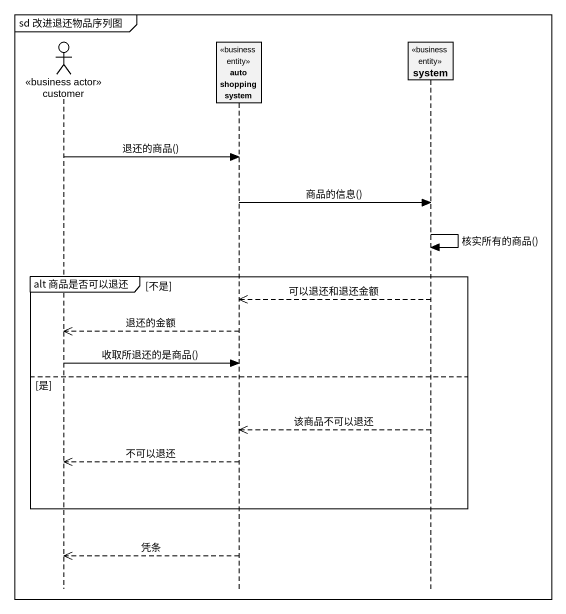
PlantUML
@startuml
mainframe sd 改进退还物品序列图
hide footbox
actor customer <<business actor>>
participant "auto shopping system" as auto_shopping_system <<business entity>>
participant system <<business entity>>

customer -> auto_shopping_system : 退还的商品()
auto_shopping_system -> system : 商品的信息()
system -> system : 核实所有的商品()
group alt 商品是否可以退还 [不是]
  system -->> auto_shopping_system : 可以退还和退还金额
  auto_shopping_system -->> customer : 退还的金额
  customer -> auto_shopping_system : 收取所退还的是商品()
else 是
  system -->> auto_shopping_system : 该商品不可以退还
  auto_shopping_system -->> customer : 不可以退还
end
auto_shopping_system -->> customer : 凭条
@enduml
